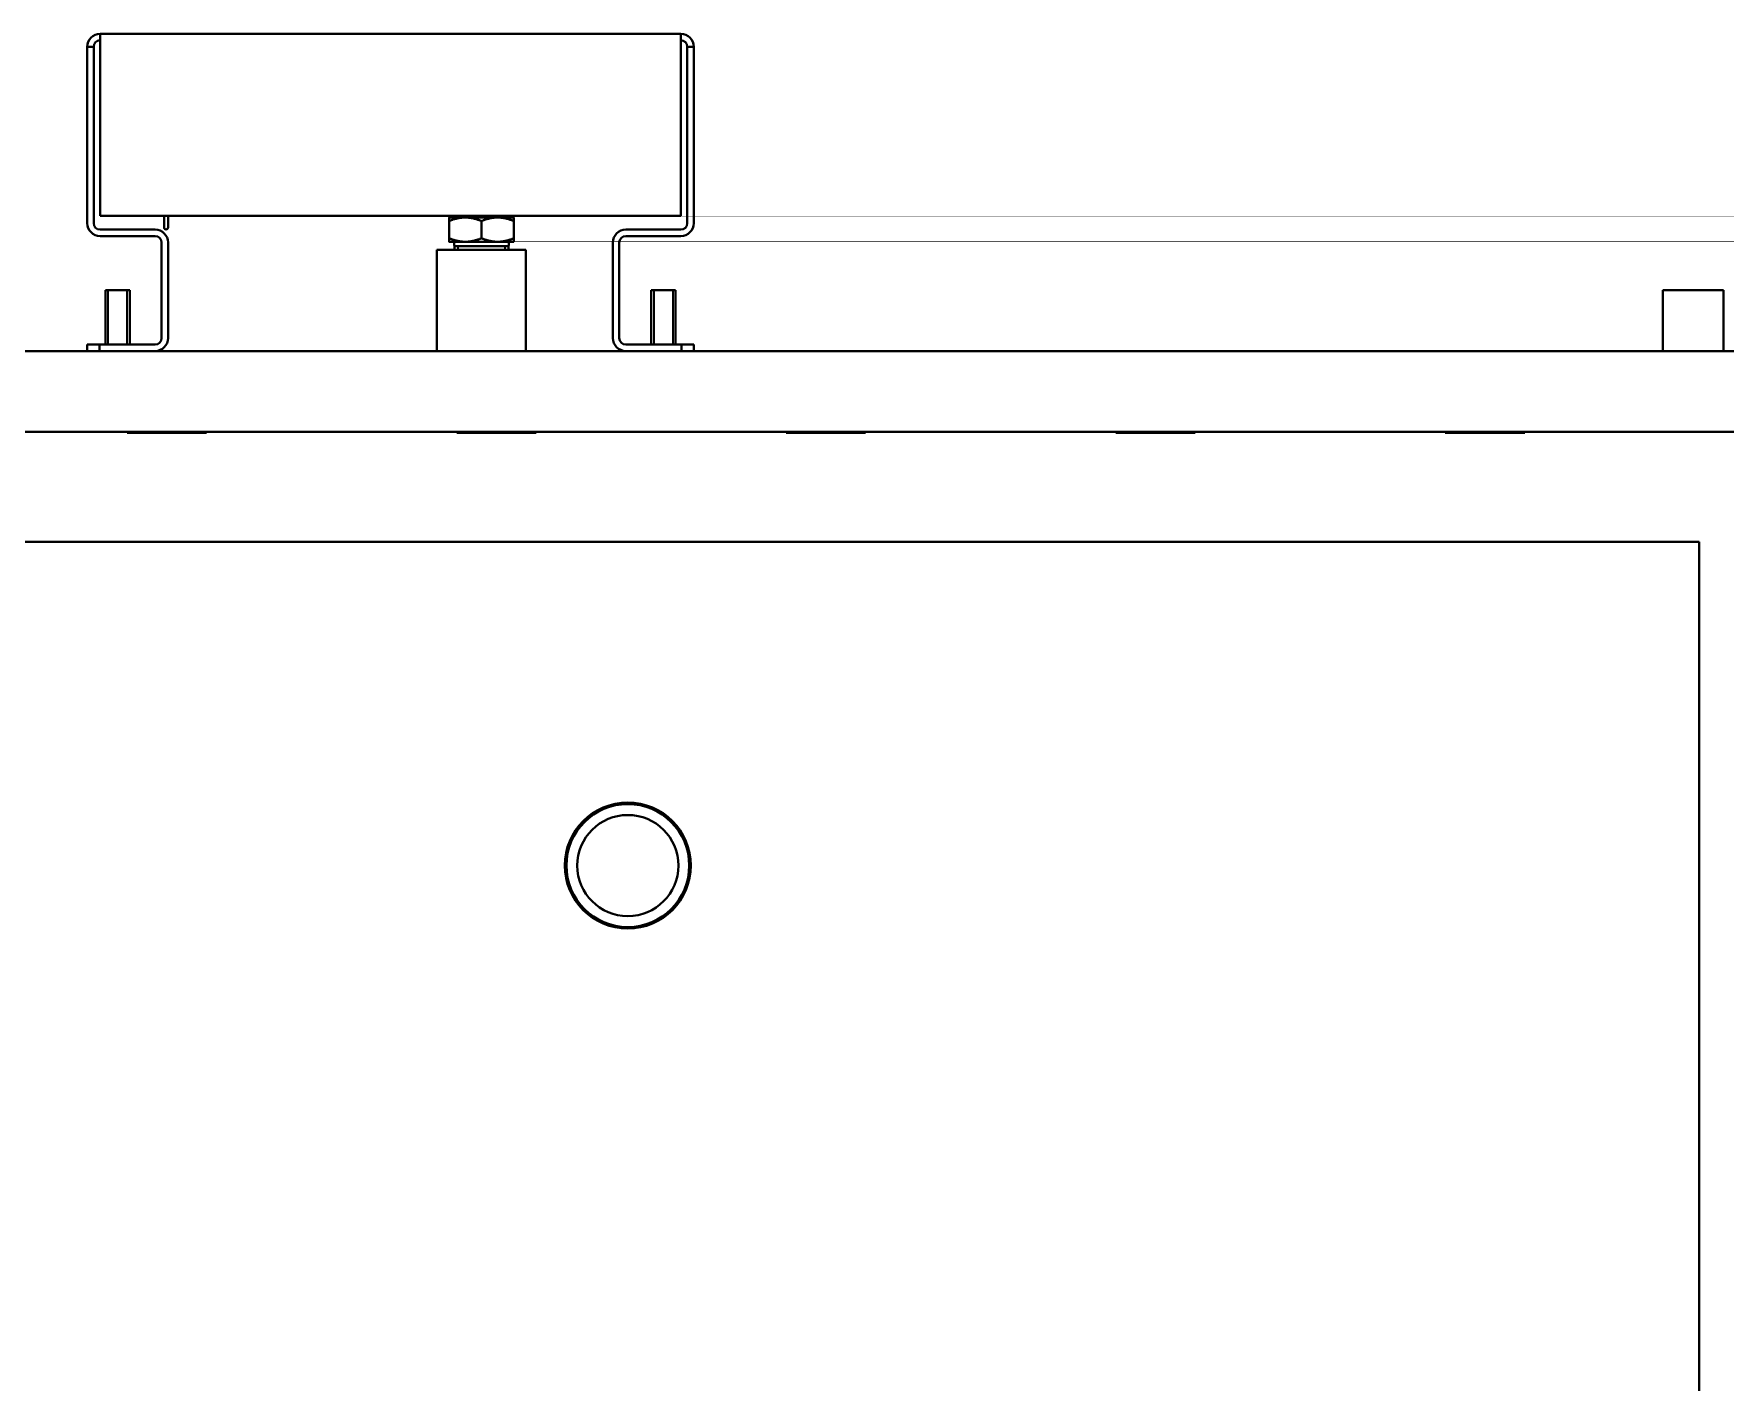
# Model space of a CAD drawing. Header units: millimetres. Extents: x 0 to 5945, y 0 to 4205.
# Drawn here: x 1697 to 2115.3, y 1437.7 to 1771 of the extents above; entities that cross this region are included whole.
import ezdxf

# ---------------------------------------------------------------- set-up
doc = ezdxf.new("R2010")
doc.units = ezdxf.units.MM
doc.header["$LTSCALE"] = 5
doc.layers.add('가시적인 것(ISO)', color=3, linetype='Continuous', lineweight=40)
doc.layers.add('가시적인 좁은 것(ISO)', color=3, linetype='Continuous', lineweight=35)

msp = doc.modelspace()

# ---------------------------------------------------------------- linework, layer by layer
at = {"layer": '가시적인 것(ISO)'}
for p, q in [((1713.376, 1770.994), (1856.976, 1770.994)), ((1713.376, 1770.994), (1713.376, 1767.794)), ((1856.976, 1767.794), (1856.976, 1770.994)), ((1711.776, 1767.794), (1710.176, 1767.794)), ((1710.176, 1767.794), (1710.176, 1724.194)), ((1711.776, 1724.194), (1711.776, 1767.794)), ((1713.376, 1725.994), (1713.376, 1767.794)), ((1856.976, 1767.794), (1856.976, 1725.994)), ((1860.176, 1767.794), (1858.576, 1767.794)), ((1858.576, 1724.194), (1858.576, 1767.794)), ((1860.176, 1724.194), (1860.176, 1767.794)), ((1856.976, 1725.994), (1713.376, 1725.994)), ((1729.176, 1725.994), (1729.176, 1723.155)), ((1730.176, 1723.155), (1730.176, 1725.994)), ((1803.676, 1725.594), (1799.676, 1725.594)), ((1799.676, 1720.461), (1799.676, 1724.728)), ((1800.923, 1725.994), (1800.911, 1725.594)), ((1811.676, 1725.594), (1803.676, 1725.594)), ((1807.676, 1720.461), (1807.676, 1724.728)), ((1815.676, 1725.594), (1811.676, 1725.594)), ((1814.43, 1725.994), (1814.442, 1725.594)), ((1815.676, 1720.461), (1815.676, 1724.728)), ((1726.976, 1722.594), (1713.376, 1722.594)), ((1713.376, 1720.994), (1726.976, 1720.994)), ((1728.576, 1695.794), (1728.576, 1719.394)), ((1730.176, 1695.794), (1730.176, 1719.394)), ((1803.676, 1719.594), (1799.676, 1719.594)), ((1800.973, 1717.594), (1800.911, 1719.594)), ((1811.676, 1719.594), (1803.676, 1719.594)), ((1815.676, 1719.594), (1811.676, 1719.594)), ((1814.38, 1717.594), (1814.442, 1719.594)), ((1840.176, 1719.394), (1840.176, 1695.794)), ((1841.776, 1695.794), (1841.776, 1719.394)), ((1856.976, 1722.594), (1843.376, 1722.594)), ((1856.976, 1720.994), (1843.376, 1720.994)), ((1818.676, 1717.594), (1796.676, 1717.594)), ((1796.676, 1692.594), (1796.676, 1717.594)), ((1800.945, 1718.478), (1814.407, 1718.478)), ((1818.676, 1692.594), (1818.676, 1717.594)), ((1720.676, 1707.594), (1714.676, 1707.594)), ((1714.676, 1694.194), (1714.676, 1707.594)), ((1720.676, 1694.194), (1720.676, 1707.594)), ((1855.676, 1707.594), (1849.676, 1707.594)), ((1849.676, 1694.194), (1849.676, 1707.594)), ((1855.676, 1694.194), (1855.676, 1707.594)), ((2114.876, 1707.594), (2099.876, 1707.594)), ((2099.876, 1692.594), (2099.876, 1707.594)), ((2114.876, 1692.594), (2114.876, 1707.594)), ((1713.176, 1694.194), (1710.176, 1694.194)), ((1710.176, 1694.194), (1710.176, 1692.594)), ((1713.176, 1692.594), (1713.176, 1694.194)), ((1713.176, 1694.194), (1726.976, 1694.194)), ((1857.176, 1694.194), (1843.376, 1694.194)), ((1860.176, 1694.194), (1857.176, 1694.194)), ((1857.176, 1694.194), (1857.176, 1692.594)), ((1860.176, 1692.594), (1860.176, 1694.194)), ((1464.076, 1692.594), (2158.676, 1692.594)), ((2161.776, 1672.594), (1460.976, 1672.594)), ((1720.061, 1672.594), (1720.061, 1672.394)), ((1724.969, 1672.394), (1720.061, 1672.394)), ((1724.969, 1672.594), (1724.969, 1672.394)), ((1734.784, 1672.394), (1724.969, 1672.394)), ((1734.784, 1672.594), (1734.784, 1672.394)), ((1739.691, 1672.394), (1734.784, 1672.394)), ((1739.691, 1672.594), (1739.691, 1672.394)), ((1801.561, 1672.594), (1801.561, 1672.394)), ((1806.469, 1672.394), (1801.561, 1672.394)), ((1806.469, 1672.594), (1806.469, 1672.394)), ((1816.284, 1672.394), (1806.469, 1672.394)), ((1816.284, 1672.594), (1816.284, 1672.394)), ((1821.191, 1672.394), (1816.284, 1672.394)), ((1821.191, 1672.594), (1821.191, 1672.394)), ((1883.061, 1672.594), (1883.061, 1672.394)), ((1887.969, 1672.394), (1883.061, 1672.394)), ((1887.969, 1672.594), (1887.969, 1672.394)), ((1897.784, 1672.394), (1887.969, 1672.394)), ((1897.784, 1672.594), (1897.784, 1672.394)), ((1902.691, 1672.394), (1897.784, 1672.394)), ((1902.691, 1672.594), (1902.691, 1672.394)), ((1964.561, 1672.594), (1964.561, 1672.394)), ((1969.469, 1672.394), (1964.561, 1672.394)), ((1969.469, 1672.594), (1969.469, 1672.394)), ((1979.284, 1672.394), (1969.469, 1672.394)), ((1979.284, 1672.594), (1979.284, 1672.394)), ((1984.191, 1672.394), (1979.284, 1672.394)), ((1984.191, 1672.594), (1984.191, 1672.394)), ((2046.061, 1672.594), (2046.061, 1672.394)), ((2050.969, 1672.394), (2046.061, 1672.394)), ((2050.969, 1672.594), (2050.969, 1672.394)), ((2060.784, 1672.394), (2050.969, 1672.394)), ((2060.784, 1672.594), (2060.784, 1672.394)), ((2065.691, 1672.394), (2060.784, 1672.394)), ((2065.691, 1672.594), (2065.691, 1672.394)), ((1578.876, 1645.394), (2108.876, 1645.394)), ((2108.876, 1075.394), (2108.876, 1645.394))]:
    msp.add_line(p, q, dxfattribs=at)
for radius in [15.58, 15.2, 12.5]:
    msp.add_circle((1843.876, 1565.394), radius, dxfattribs=at)
for centre, radius, start, end in [((1713.376, 1767.794), 3.2, 90, 180), ((1856.976, 1767.794), 3.2, 0, 90), ((1713.376, 1767.794), 1.6, 90, 180), ((1856.976, 1767.794), 1.6, 0, 90), ((1713.376, 1724.194), 3.2, 180, 270), ((1713.376, 1724.194), 1.6, 180, 270), ((1856.976, 1724.194), 1.6, 270, 0), ((1856.976, 1724.194), 3.2, 270, 0), ((1726.976, 1719.394), 3.2, 0, 90), ((1726.976, 1719.394), 1.6, 0, 90), ((1729.676, 1723.155), 0.5, 180, 0), ((1843.376, 1719.394), 3.2, 90, 180), ((1843.376, 1719.394), 1.6, 90, 180), ((1726.976, 1695.794), 3.2, 270, 0), ((1726.976, 1695.794), 1.6, 270, 0), ((1843.376, 1695.794), 3.2, 180, 270), ((1843.376, 1695.794), 1.6, 180, 270)]:
    msp.add_arc(centre, radius, start, end, dxfattribs=at)
for points, weights in [([(1799.676, 1725.594), (1799.676, 1725.594), (1799.676, 1724.728)], [1, 1.04314139574, 1.01001874936]), ([(1799.676, 1724.728), (1801.82, 1725.594), (1803.676, 1725.594)], [1.01001874936, 1.04314139574, 1]), ([(1803.676, 1725.594), (1805.533, 1725.594), (1807.676, 1724.728)], [1, 1.04314139574, 1.01001874936]), ([(1807.676, 1724.728), (1809.82, 1725.594), (1811.676, 1725.594)], [1.01001874936, 1.04314139574, 1]), ([(1811.676, 1725.594), (1813.533, 1725.594), (1815.676, 1724.728)], [1, 1.04314139574, 1.01001874936]), ([(1815.676, 1724.728), (1815.676, 1725.594), (1815.676, 1725.594)], [1.01001874936, 1.04314139574, 1]), ([(1799.676, 1720.461), (1799.676, 1719.594), (1799.676, 1719.594)], [1.01001874936, 1.04314139574, 1]), ([(1803.676, 1719.594), (1801.82, 1719.594), (1799.676, 1720.461)], [1, 1.04314139574, 1.01001874936]), ([(1807.676, 1720.461), (1805.533, 1719.594), (1803.676, 1719.594)], [1.01001874936, 1.04314139574, 1]), ([(1811.676, 1719.594), (1809.82, 1719.594), (1807.676, 1720.461)], [1, 1.04314139574, 1.01001874936]), ([(1815.676, 1720.461), (1813.533, 1719.594), (1811.676, 1719.594)], [1.01001874936, 1.04314139574, 1]), ([(1815.676, 1719.594), (1815.676, 1719.594), (1815.676, 1720.461)], [1, 1.04314139574, 1.01001874936])]:
    msp.add_rational_spline(points, weights, degree=2, dxfattribs=at)
at = {"layer": '가시적인 좁은 것(ISO)'}
for p, q in [((1801.802, 1718.478), (1801.829, 1717.594)), ((1813.523, 1717.594), (1813.551, 1718.478)), ((1715.275, 1707.594), (1715.275, 1694.194)), ((1715.275, 1707.594), (1715.275, 1694.194)), ((1720.077, 1694.194), (1720.077, 1707.594)), ((1720.077, 1694.194), (1720.077, 1707.594)), ((1850.275, 1707.594), (1850.275, 1694.194)), ((1850.275, 1707.594), (1850.275, 1694.194)), ((1855.077, 1694.194), (1855.077, 1707.594)), ((1855.077, 1694.194), (1855.077, 1707.594))]:
    msp.add_line(p, q, dxfattribs=at)

doc.saveas('drawing.dxf')
